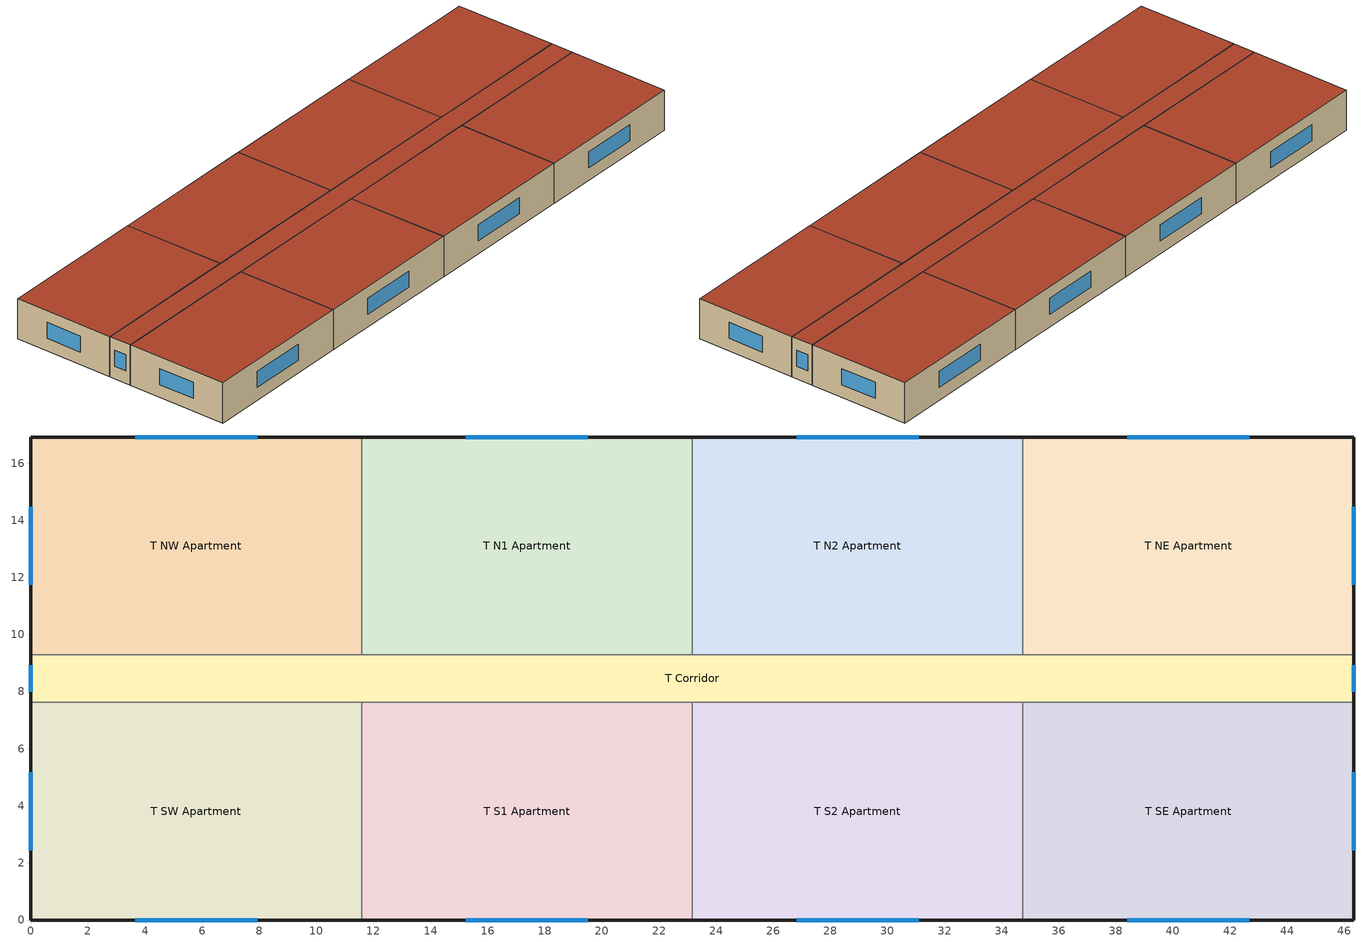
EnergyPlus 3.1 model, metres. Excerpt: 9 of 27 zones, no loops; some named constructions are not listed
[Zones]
T SW Apartment
 floor adiabatic (INT-FLOOR-TOPSIDE): 0,7.62 11.58,7.62 11.58,0 0,0 z9.14
 wall outside (Steel-Framed_R-13 + R-3.8 ci_Ext-wall): 0,7.62 0,0 11.58,0 z9.14:12.19
 wall to T Corridor (Standard_Int-Wall): 11.58,7.62 0,7.62 z9.14:12.19
 wall to T S1 Apartment (Standard_Int-Wall): 11.58,0 11.58,7.62 z9.14:12.19
 window (std_window_UValue_3.237_SHGC_0.39_VT_0.495_west): 0,5.18 0,2.44 z10.1:11.32
 window (std_window_UValue_3.237_SHGC_0.39_VT_0.495): 3.66,0 7.92,0 z10.1:11.32
 roof outside (IEAD_R-15 ci_Roof): 11.58,0 11.58,7.62 0,7.62 0,0 z12.19
T NW Apartment
 floor adiabatic (INT-FLOOR-TOPSIDE): 0,16.92 11.58,16.92 11.58,9.3 0,9.3 z9.14
 wall outside (Steel-Framed_R-13 + R-3.8 ci_Ext-wall): 11.58,16.92 0,16.92 0,9.3 z9.14:12.19
 wall to T Corridor (Standard_Int-Wall): 0,9.3 11.58,9.3 z9.14:12.19
 wall to T N1 Apartment (Standard_Int-Wall): 11.58,9.3 11.58,16.92 z9.14:12.19
 window (std_window_UValue_3.237_SHGC_0.49_VT_0.622): 7.92,16.92 3.66,16.92 z10.1:11.32
 window (std_window_UValue_3.237_SHGC_0.39_VT_0.495_west): 0,14.48 0,11.73 z10.1:11.32
 roof outside (IEAD_R-15 ci_Roof): 11.58,9.3 11.58,16.92 0,16.92 0,9.3 z12.19
T SE Apartment
 floor adiabatic (INT-FLOOR-TOPSIDE): 34.75,7.62 46.33,7.62 46.33,0 34.75,0 z9.14
 wall outside (Steel-Framed_R-13 + R-3.8 ci_Ext-wall): 34.75,0 46.33,0 46.33,7.62 z9.14:12.19
 wall to T Corridor (Standard_Int-Wall): 46.33,7.62 34.75,7.62 z9.14:12.19
 wall to T S2 Apartment (Standard_Int-Wall): 34.75,7.62 34.75,0 z9.14:12.19
 window (std_window_UValue_3.237_SHGC_0.39_VT_0.495_east): 46.33,2.44 46.33,5.18 z10.1:11.32
 window (std_window_UValue_3.237_SHGC_0.39_VT_0.495): 38.4,0 42.67,0 z10.1:11.32
 roof outside (IEAD_R-15 ci_Roof): 46.33,0 46.33,7.62 34.75,7.62 34.75,0 z12.19
T NE Apartment
 floor adiabatic (INT-FLOOR-TOPSIDE): 34.75,16.92 46.33,16.92 46.33,9.3 34.75,9.3 z9.14
 wall outside (Steel-Framed_R-13 + R-3.8 ci_Ext-wall): 46.33,9.3 46.33,16.92 34.75,16.92 z9.14:12.19
 wall to T Corridor (Standard_Int-Wall): 34.75,9.3 46.33,9.3 z9.14:12.19
 wall to T N2 Apartment (Standard_Int-Wall): 34.75,16.92 34.75,9.3 z9.14:12.19
 window (std_window_UValue_3.237_SHGC_0.49_VT_0.622): 42.67,16.92 38.4,16.92 z10.1:11.32
 window (std_window_UValue_3.237_SHGC_0.39_VT_0.495_east): 46.33,11.73 46.33,14.48 z10.1:11.32
 roof outside (IEAD_R-15 ci_Roof): 46.33,9.3 46.33,16.92 34.75,16.92 34.75,9.3 z12.19
T N1 Apartment
 floor adiabatic (INT-FLOOR-TOPSIDE): 11.58,16.92 23.16,16.92 23.16,9.3 11.58,9.3 z9.14
 wall outside (Steel-Framed_R-13 + R-3.8 ci_Ext-wall): 23.16,16.92 11.58,16.92 z9.14:12.19
 wall to T Corridor (Standard_Int-Wall): 11.58,9.3 23.16,9.3 z9.14:12.19
 wall to T N2 Apartment (Standard_Int-Wall): 23.16,9.3 23.16,16.92 z9.14:12.19
 window (std_window_UValue_3.237_SHGC_0.49_VT_0.622): 19.51,16.92 15.24,16.92 z10.1:11.32
 roof outside (IEAD_R-15 ci_Roof): 23.16,9.3 23.16,16.92 11.58,16.92 11.58,9.3 z12.19
T N2 Apartment
 floor adiabatic (INT-FLOOR-TOPSIDE): 23.16,16.92 34.75,16.92 34.75,9.3 23.16,9.3 z9.14
 wall outside (Steel-Framed_R-13 + R-3.8 ci_Ext-wall): 34.75,16.92 23.16,16.92 z9.14:12.19
 wall to T Corridor (Standard_Int-Wall): 23.16,9.3 34.75,9.3 z9.14:12.19
 window (std_window_UValue_3.237_SHGC_0.49_VT_0.622): 31.09,16.92 26.82,16.92 z10.1:11.32
 roof outside (IEAD_R-15 ci_Roof): 34.75,9.3 34.75,16.92 23.16,16.92 23.16,9.3 z12.19
T S1 Apartment
 floor adiabatic (INT-FLOOR-TOPSIDE): 11.58,7.62 23.16,7.62 23.16,0 11.58,0 z9.14
 wall outside (Steel-Framed_R-13 + R-3.8 ci_Ext-wall): 11.58,0 23.16,0 z9.14:12.19
 wall to T Corridor (Standard_Int-Wall): 23.16,7.62 11.58,7.62 z9.14:12.19
 wall to T S2 Apartment (Standard_Int-Wall): 23.16,0 23.16,7.62 z9.14:12.19
 window (std_window_UValue_3.237_SHGC_0.39_VT_0.495): 15.24,0 19.51,0 z10.1:11.32
 roof outside (IEAD_R-15 ci_Roof): 23.16,0 23.16,7.62 11.58,7.62 11.58,0 z12.19
T S2 Apartment
 floor adiabatic (INT-FLOOR-TOPSIDE): 23.16,7.62 34.75,7.62 34.75,0 23.16,0 z9.14
 wall outside (Steel-Framed_R-13 + R-3.8 ci_Ext-wall): 23.16,0 34.75,0 z9.14:12.19
 wall to T Corridor (Standard_Int-Wall): 34.75,7.62 23.16,7.62 z9.14:12.19
 window (std_window_UValue_3.237_SHGC_0.39_VT_0.495): 26.82,0 31.09,0 z10.1:11.32
 roof outside (IEAD_R-15 ci_Roof): 34.75,0 34.75,7.62 23.16,7.62 23.16,0 z12.19
T Corridor
 floor adiabatic (INT-FLOOR-TOPSIDE): 0,9.3 46.33,9.3 46.33,7.62 0,7.62 z9.14
 wall outside (Steel-Framed_R-13 + R-3.8 ci_Ext-wall): 0,9.3 0,7.62 / 46.33,7.62 46.33,9.3 z9.14:12.19
 window (std_window_UValue_3.237_SHGC_0.39_VT_0.495_west): 0,8.91 0,8 z10.1:11.32
 window (std_window_UValue_3.237_SHGC_0.39_VT_0.495_east): 46.33,8 46.33,8.91 z10.1:11.32
 roof outside (IEAD_R-15 ci_Roof): 46.33,7.62 46.33,9.3 0,9.3 0,7.62 z12.19
[WindowMaterial:Glazing]
Theoretical Glass [63]: Optical Data Type=SpectralAverage; Thickness=0.003; Solar Transmittance at Normal Incidence=0.3461; Front Side Solar Reflectance at Normal Incidence=0.6039; Back Side Solar Reflectance at Normal Incidence=0.6039; Visible Transmittance at Normal Incidence=0.4573; Front Side Visible Reflectance at Normal Incidence=0.4927; Back Side Visible Reflectance at Normal Incidence=0.4927; Infrared Transmittance at Normal Incidence=0; Front Side Infrared Hemispherical Emissivity=0.999; Back Side Infrared Hemispherical Emissivity=0.999; Conductivity=299.383; Dirt Correction Factor for Solar and Visible Transmittance=1; Solar Diffusing=No
[Material] Thermal Absorptance=0.9
Name | Roughness | Thickness | Conductivity | Density | Specific Heat | Solar Absorptance | Visible Absorptance | Thickness {m} | Conductivity {W/m-K} | Density {kg/m3} | Specific Heat {J/kg-K}
Floor Insulation [2] | MediumRough | 0.0636 | 0.045 | 265 | 836.8 | 0.7 | 0.7
MAT-CC05 8 HW CONCRETE | Rough | 0.2032 | 1.311 | 2240 | 836.8 | 0.7 | 0.7
Std AC02 | MediumSmooth |  |  |  |  | 0.7 | 0.2 | 0.0127 | 0.057 | 288 | 1339
Std MAT-CC05 4  MW CONCRETE | Rough |  |  |  |  | 0.7 | 0.2 | 0.1 | 0.858 | 1968 | 836.8
Std PW05 | MediumSmooth |  |  |  |  | 0.78 | 0.78 | 0.0191 | 0.115 | 545 | 1213
Std Steel_Brown_Regular | Smooth |  |  |  |  | 0.92 | 0.92 | 0.0015 | 44.9696 | 7689 | 418
[Material:NoMass] Thermal Absorptance=0.9; Solar Absorptance=0.7
Name | Roughness | Thermal Resistance {(m2-K)/W} | Visible Absorptance | Thermal Resistance {m2-K/W}
CP02 CARPET PAD | VeryRough | 0.2165 | 0.8
MAT-AIR-WALL | Rough |  |  | 0.207949
Std Opaque Door panel_con; Std Opaque Door panel_semi | MediumRough |  | 0.7 | 0.12327
Std Overhead Door Panel | MediumRough |  | 0.7 | 0.255345
[Construction]
INT-FLOOR-SLAB: Std MAT-CC05 4  MW CONCRETE
DropCeiling: Std AC02
Sloped_Metal_Roof: Std Steel_Brown_Regular, Std PW05
Gable_Wall: Std PW05
AIR-WALL: MAT-AIR-WALL
Std Swinging Door_con: Std Opaque Door panel_con
Std Swinging Door_semi: Std Opaque Door panel_semi
Std Overhead Door: Std Overhead Door Panel
std_window_UValue_6.922_SHGC_0.36_VT_0.457: Theoretical Glass [63]
Mass_R-8.3 ci_ExposedFloor: Floor Insulation [2], MAT-CC05 8 HW CONCRETE, CP02 CARPET PAD
[Schedule:Compact]
NevadaPowSeasonsSched: Through: 5/31, For: AllDays, Until: 24:00, 1, Through: 9/30, For: AllDays, Until: 24:00, 3, Through: 12/31, For: AllDays, Until: 24:00, 1
NevadaPowTOUSched: Through: 12/31, For: AllDays, Until: 10:00, 3, Until: 13:00, 2, Until: 19:00, 1, Until: 22:00, 2, Until: 24:00, 3
